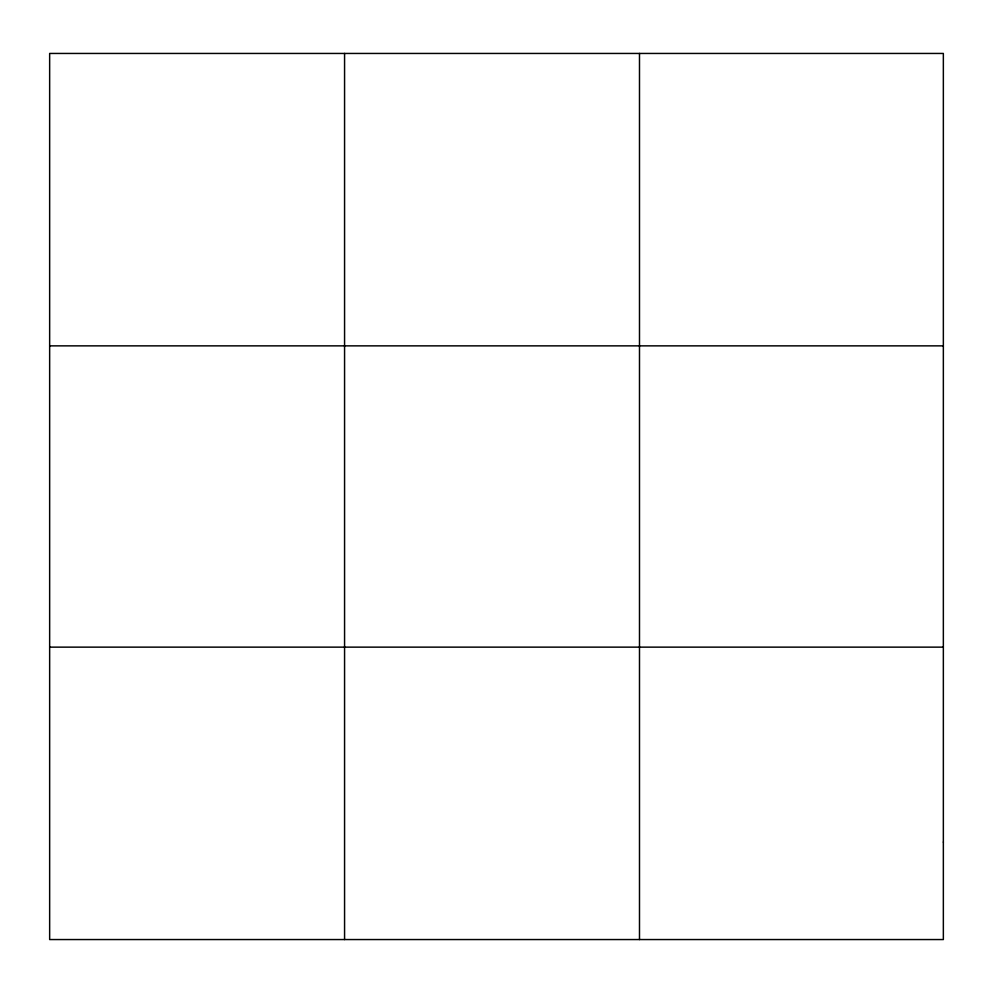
<?xml version="1.0" encoding="UTF-8"?>
<svg xmlns="http://www.w3.org/2000/svg" width="993" height="993" viewBox="0 0 993 993"><rect width="100%" height="100%" fill="white"/><g stroke="black" fill="none" stroke-linecap="round" stroke-linejoin="round"><path stroke-width="1.49" d="M344.571 53.448L344.571 939.552M639.492 53.448L639.492 939.552M49.65 345.862L943.35 345.862M49.65 647.138L943.35 647.138M943.35 842.089L943.35 939.552L49.65 939.552L49.65 53.448L943.35 53.448L943.35 842.089"/></g></svg>
